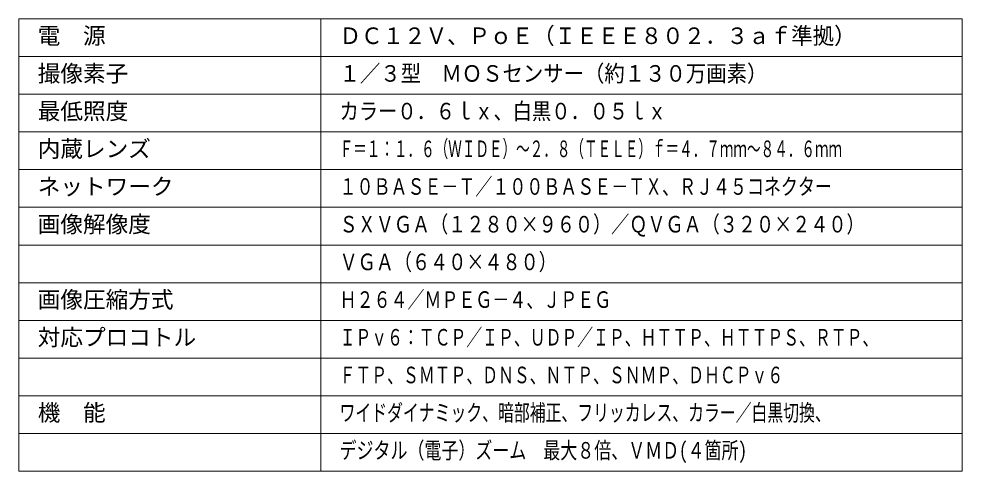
# Model space of a CAD drawing. Units: millimetres, scale not verified. Extents: x -63 to 62, y -116 to 117.
# Drawn here: x -62.5 to 62.5, y -116.3 to -56.3 of the extents above; entities that cross this region are included whole.
import ezdxf
from ezdxf.enums import TextEntityAlignment as Align

# ---------------------------------------------------------------- set-up
doc = ezdxf.new("R2010")
doc.units = ezdxf.units.MM
doc.header["$LTSCALE"] = 0.125
doc.layers.add('0-1_WAKU', color=1, linetype='Continuous', lineweight=18)
doc.layers.add('0-2_MOJI1', color=7, linetype='Continuous')
doc.styles.add('ＭＳ ゴシック', font='')
doc.styles.get('ＭＳ ゴシック').set_extended_font_data('MS Gothic')

msp = doc.modelspace()

# ---------------------------------------------------------------- linework, layer by layer
at = {"layer": '0-1_WAKU', "color": 4}
for p, q in [((-62.5035, -56.2529), (62.4965, -56.2529)), ((-62.5035, -56.2529), (-62.5035, -116.2529)), ((-22.5035, -56.2529), (-22.5035, -116.2529)), ((62.4965, -56.2529), (62.4965, -116.2529)), ((62.4965, -116.2529), (-62.5035, -116.2529))]:
    msp.add_line(p, q, dxfattribs=at)
at = {"layer": '0-1_WAKU'}
for p, q in [((-62.5035, -61.2529), (62.4965, -61.2529)), ((-62.5035, -66.2529), (62.4965, -66.2529)), ((-62.5035, -71.2529), (62.4965, -71.2529)), ((-62.5035, -76.2529), (62.4965, -76.2529)), ((-62.5035, -81.2529), (62.4965, -81.2529)), ((-62.5035, -86.2529), (62.4965, -86.2529)), ((-62.5035, -91.2529), (62.4965, -91.2529)), ((-62.5035, -96.2529), (62.4965, -96.2529)), ((-62.5035, -101.2529), (62.4965, -101.2529)), ((-62.5035, -106.2529), (62.4965, -106.2529)), ((-62.5035, -111.2529), (62.4965, -111.2529))]:
    msp.add_line(p, q, dxfattribs=at)

# ---------------------------------------------------------------- texts
at = {"layer": '0-2_MOJI1', "style": 'ＭＳ ゴシック'}
for s, p in [('電\u3000源', (-60.0035, -60.2529)), ('撮像素子', (-60.0035, -65.2529)), ('最低照度', (-60.0035, -70.2529)), ('内蔵レンズ', (-60.0035, -75.2529)), ('ネットワーク', (-60.0035, -80.2529)), ('画像解像度', (-60.0035, -85.2529)), ('画像圧縮方式', (-60.0035, -95.2529)), ('対応プロコトル', (-60.0035, -100.2529)), ('機\u3000能', (-60.0035, -110.2529))]:
    msp.add_text(s, height=2.199, dxfattribs=at).set_placement(p, align=Align.BOTTOM_LEFT)
for s, width, p in [('ＤＣ１２Ｖ、ＰｏＥ（ＩＥＥＥ８０２．３ａｆ準拠）', 0.95, (-20.0035, -60.2529)), ('１／３型\u3000ＭＯＳセンサー（約１３０万画素）', 0.9, (-20.0035, -65.2529)), ('カラー０．６ｌｘ、白黒０．０５ｌｘ', 0.85, (-20.0035, -70.2529)), ('Ｆ＝１：１．６（ＷＩＤＥ）～２．８（ＴＥＬＥ）ｆ＝４．７ｍｍ～８４．６ｍｍ', 0.6, (-20.0035, -75.2529)), ('１０ＢＡＳＥ－Ｔ／１００ＢＡＳＥ－ＴＸ、ＲＪ４５コネクター', 0.75, (-20.0035, -80.2529)), ('ＳＸＶＧＡ（１２８０×９６０）／ＱＶＧＡ（３２０×２４０）', 0.8, (-20.0035, -85.2529)), ('ＶＧＡ（６４０×４８０）', 0.8, (-20.0035, -90.2529)), ('Ｈ２６４／ＭＰＥＧ－４、ＪＰＥＧ', 0.75, (-20.0035, -95.2529)), ('ＩＰｖ６：ＴＣＰ／ＩＰ、ＵＤＰ／ＩＰ、ＨＴＴＰ、ＨＴＴＰＳ、ＲＴＰ、', 0.7, (-20.0035, -100.2529)), ('ＦＴＰ、ＳＭＴＰ、ＤＮＳ、ＮＴＰ、ＳＮＭＰ、ＤＨＣＰｖ６', 0.7, (-20.0035, -105.2529)), ('ワイドダイナミック、暗部補正、フリッカレス、カラー／白黒切換、', 0.7, (-20.0035, -110.2529)), ('デジタル（電子）ズーム\u3000最大８倍、ＶＭＤ(４箇所)', 0.75, (-20.0035, -115.2529))]:
    msp.add_text(s, height=2.199, dxfattribs=dict(at, width=width)).set_placement(p, align=Align.BOTTOM_LEFT)

doc.saveas('drawing.dxf')
